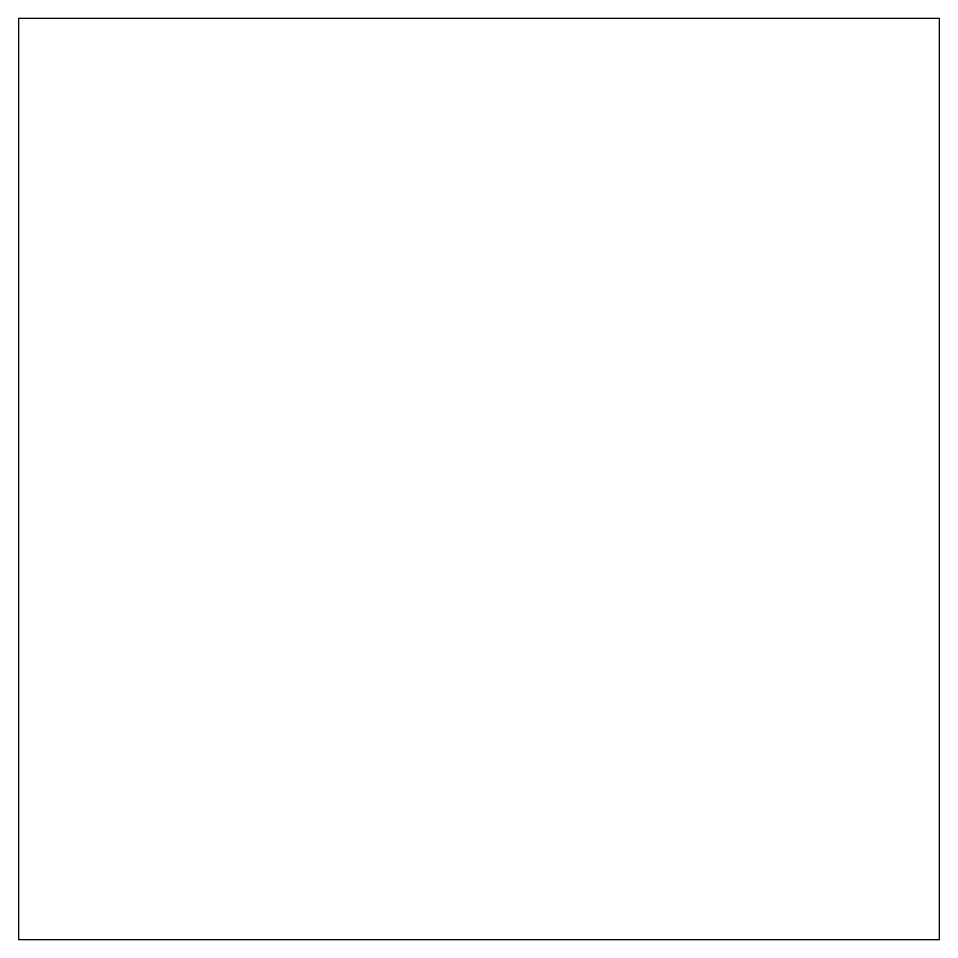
# Model space of a CAD drawing. Header units: inches. Extents: x 0 to 2, y 0 to 2.
import ezdxf

# ---------------------------------------------------------------- set-up
doc = ezdxf.new("R2010")
doc.units = ezdxf.units.IN

msp = doc.modelspace()

# ---------------------------------------------------------------- linework, layer by layer
at = {"color": 1}
for p, q in [((1.999999, 2), (0.000001, 2)), ((0, 1.999999), (0, 0.000001)), ((2, 0.000001), (2, 1.999999)), ((0, 0), (1.999999, 0))]:
    msp.add_line(p, q, dxfattribs=at)

doc.saveas('drawing.dxf')
